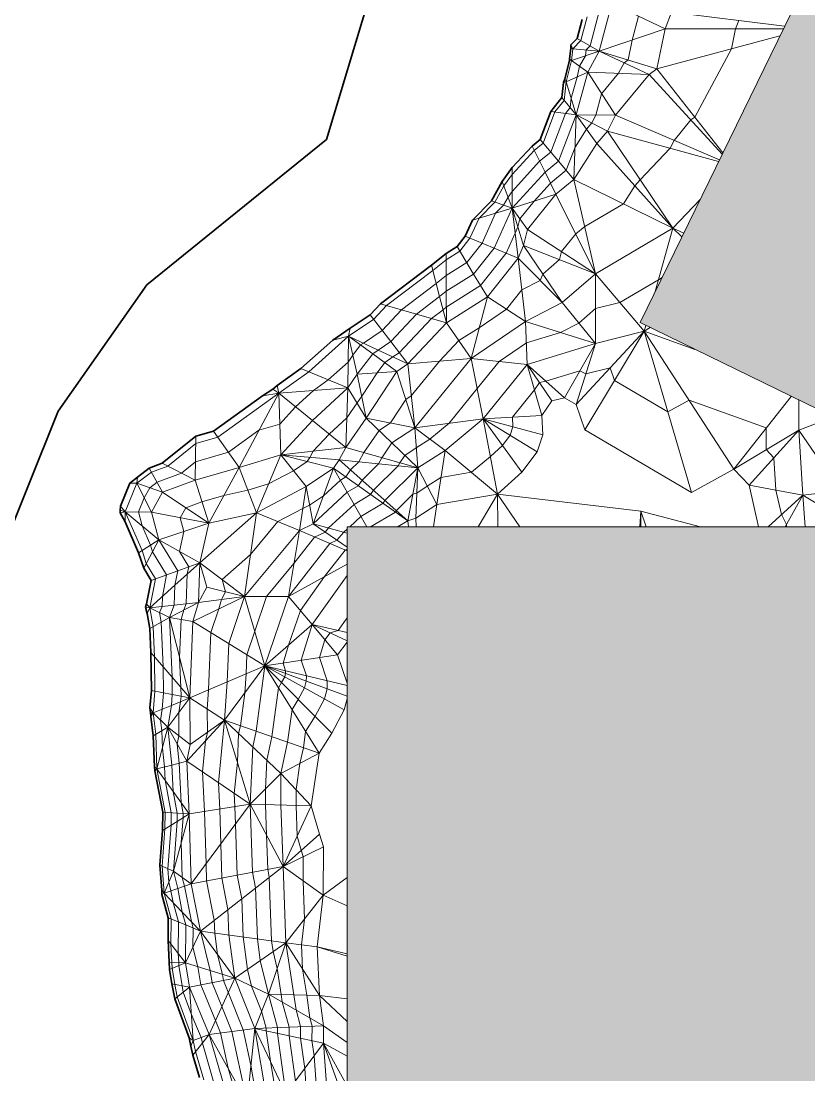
# Model space of a CAD drawing. Header units: millimetres. Extents: x -340184 to 563611, y -309449 to 515683.
# Drawn here: x 12269 to 132262, y 198294 to 358822 of the extents above; entities that cross this region are included whole.
import ezdxf

# ---------------------------------------------------------------- set-up
doc = ezdxf.new("R2010")
doc.units = ezdxf.units.MM
for name, color, linetype, lineweight in [('A-DETL-GENF', 92, 'Continuous', 9), ('A-DETL-THIN', 151, 'Continuous', 9), ('C-TOPO', 7, 'Continuous', 9), ('C-TOPO-FOLD', 70, 'Continuous', 9), ('C-TOPO-MAJR', 7, 'Continuous', 35), ('C-TOPO-MINR', 7, 'Continuous', 9)]:
    doc.layers.add(name, color=color, linetype=linetype, lineweight=lineweight)

msp = doc.modelspace()

# ---------------------------------------------------------------- hatches: boundary and pattern name
at = {"layer": 'A-DETL-GENF'}
for points in [[(139376, 296870), (187593, 395728), (154758, 411743), (106541, 312885), (128188, 302327)], [(68409, 101789), (134151, 101789), (134151, 167784), (168724, 167784), (168724, 224031), (134151, 224031), (134151, 281789), (61923, 281789), (61923, 101789)]]:
    msp.add_hatch(color=8, dxfattribs=at).paths.add_polyline_path(points)

# ---------------------------------------------------------------- linework, layer by layer
at = {"layer": 'A-DETL-THIN'}
for p, q in [((154758, 411743), (106541, 312885)), ((106541, 312885), (139376, 296870)), ((61923, 281789), (61923, 101789)), ((134151, 281789), (61923, 281789))]:
    msp.add_line(p, q, dxfattribs=at)
at = {"layer": 'C-TOPO', "lineweight": 35}
for p, q in [((70204, 378673), (58805, 340789)), ((96980, 356180), (97745, 359074)), ((95983, 355183), (96980, 356180)), ((95992, 354651), (95983, 355183)), ((95811, 353056), (95992, 354651)), ((95067, 349961), (95776, 352889)), ((95776, 352889), (95811, 353056)), ((94877, 349456), (95067, 349961)), ((94626, 347185), (94877, 349456)), ((92930, 345053), (94626, 347185)), ((91322, 340802), (92930, 345053)), ((58805, 340789), (31446, 318651)), ((90090, 339792), (91322, 340802)), ((87089, 336498), (90090, 339792)), ((85566, 334393), (87089, 336498)), ((83897, 331450), (85566, 334393)), ((81015, 328485), (83897, 331450)), ((79906, 326051), (81015, 328485)), ((78664, 324478), (79906, 326051)), ((76991, 323428), (78664, 324478)), ((74800, 321650), (76991, 323428)), ((67019, 315762), (74800, 321650)), ((31446, 318651), (17909, 299376)), ((65452, 314093), (67019, 315762)), ((62388, 312023), (65452, 314093)), ((59744, 310232), (62388, 312023)), ((54902, 305893), (59744, 310232)), ((51265, 303289), (54902, 305893)), ((49027, 301729), (50609, 302749)), ((50609, 302749), (51265, 303289)), ((41565, 296369), (49027, 301729)), ((17909, 299376), (7247, 272826)), ((33766, 291458), (38888, 295600)), ((38888, 295600), (41565, 296369)), ((30007, 289365), (31789, 290721)), ((31789, 290721), (33766, 291458)), ((28850, 288425), (30007, 289365)), ((27412, 284951), (28850, 288425)), ((27339, 284331), (27412, 284951)), ((27372, 283928), (27339, 284331)), ((28106, 282567), (27372, 283928)), ((30176, 277834), (28106, 282567)), ((30941, 275471), (30176, 277834)), ((32080, 273593), (30941, 275471)), ((31383, 270075), (32080, 273593)), ((31241, 269542), (31383, 270075)), ((31488, 268582), (31241, 269542)), ((31892, 266276), (31488, 268582)), ((32055, 262629), (31892, 266276)), ((32118, 256874), (32055, 262629)), ((31890, 254211), (32118, 256874)), ((31967, 253494), (31890, 254211)), ((31987, 253354), (31967, 253494)), ((32020, 253111), (31987, 253354)), ((32038, 252900), (32020, 253111)), ((32411, 249962), (32038, 252900)), ((32582, 245218), (32411, 249962)), ((32661, 244597), (32582, 245218)), ((33842, 238309), (32661, 244597)), ((33810, 235547), (33842, 238309)), ((33406, 230234), (33810, 235547)), ((33694, 226423), (33406, 230234)), ((33715, 225790), (33694, 226423)), ((34669, 222246), (33715, 225790)), ((34649, 218776), (34669, 222246)), ((34828, 215457), (34649, 218776)), ((34884, 214372), (34828, 215457)), ((35238, 212162), (34884, 214372)), ((35681, 209871), (35238, 212162)), ((37864, 203921), (35681, 209871)), ((38143, 202693), (37864, 203921)), ((38444, 201320), (38143, 202693)), ((39435, 197891), (38444, 201320))]:
    msp.add_line(p, q, dxfattribs=at)
at = {"layer": 'C-TOPO'}
for p, q in [((110390, 357619), (102245, 361493)), ((128560, 358029), (111355, 360154)), ((100334, 354256), (110390, 357619)), ((109118, 351567), (127850, 356574)), ((110390, 357619), (128364, 357628)), ((107936, 350707), (100334, 354256)), ((109118, 351567), (100334, 354256)), ((119157, 338751), (109118, 351567)), ((102786, 344464), (98576, 351019)), ((98576, 351019), (107936, 350707)), ((119068, 338569), (107936, 350707)), ((96813, 344565), (96475, 334709)), ((99945, 340157), (96813, 344565)), ((101587, 342051), (96813, 344565)), ((96813, 344565), (102786, 344464)), ((118643, 337697), (102786, 344464)), ((111527, 327263), (101587, 342051)), ((101587, 342051), (118510, 337425)), ((111527, 327263), (99945, 340157)), ((96475, 334709), (94133, 337479)), ((92079, 335796), (93737, 332466)), ((111527, 327263), (96475, 334709)), ((96475, 334709), (99740, 320331)), ((93737, 332466), (87077, 330305)), ((99740, 320331), (93737, 332466)), ((87973, 322697), (87077, 330305)), ((88791, 324658), (87077, 330305)), ((87077, 330305), (89415, 327082)), ((99740, 320331), (89415, 327082)), ((108863, 317645), (111527, 327263)), ((112921, 325965), (111527, 327263)), ((113186, 326509), (111527, 327263)), ((94705, 315930), (88791, 324658)), ((88791, 324658), (99740, 320331)), ((84306, 324222), (87973, 322697)), ((89102, 313073), (87973, 322697)), ((87973, 322697), (94705, 315930)), ((81200, 320289), (83314, 316798)), ((99753, 309701), (99740, 320331)), ((99740, 320331), (107187, 311594)), ((77040, 312861), (76022, 316856)), ((77040, 312861), (77018, 317664)), ((83314, 316798), (80807, 307436)), ((89102, 313073), (83314, 316798)), ((99753, 309701), (94705, 315930)), ((77040, 312861), (72485, 314180)), ((89102, 313073), (89363, 306531)), ((99753, 309701), (89102, 313073)), ((80807, 307436), (77040, 312861)), ((107187, 311594), (96835, 300435)), ((98128, 296535), (107187, 311594)), ((107187, 311594), (107425, 312454)), ((114383, 287014), (107187, 311594)), ((107187, 311594), (120833, 290587)), ((114888, 308814), (107187, 311594)), ((71165, 306599), (68568, 310005)), ((66653, 308712), (71165, 306599)), ((99753, 309701), (95016, 301423)), ((96835, 300435), (99753, 309701)), ((65818, 308140), (69494, 305455)), ((80807, 307436), (71165, 306599)), ((82665, 298236), (80807, 307436)), ((89363, 306531), (80807, 307436)), ((69494, 305455), (63470, 305062)), ((63470, 305062), (64842, 298355)), ((69494, 305455), (72238, 296875)), ((72238, 296875), (71165, 306599)), ((89363, 306531), (91589, 298746)), ((93091, 300954), (89363, 306531)), ((95016, 301423), (89363, 306531)), ((62024, 302940), (61719, 293847)), ((64842, 298355), (62024, 302940)), ((120833, 290587), (129557, 301659)), ((91589, 298746), (82665, 298236)), ((56630, 297996), (61719, 293847)), ((72679, 290779), (64842, 298355)), ((64842, 298355), (72238, 296875)), ((82665, 298236), (72238, 296875)), ((82665, 298236), (84850, 286783)), ((88545, 290108), (82665, 298236)), ((90874, 293218), (82665, 298236)), ((82665, 298236), (91717, 295808)), ((135993, 298520), (130710, 296509)), ((72238, 296875), (72679, 290779)), ((76856, 293387), (72238, 296875)), ((130710, 296509), (120833, 290587)), ((123152, 288107), (130710, 296509)), ((137035, 287255), (130710, 296509)), ((61719, 293847), (51816, 292726)), ((72679, 290779), (61719, 293847)), ((48128, 283931), (51816, 292726)), ((55669, 287944), (51816, 292726)), ((60724, 291998), (51816, 292726)), ((51816, 292726), (59861, 290713)), ((75590, 285184), (76856, 293387)), ((84850, 286783), (76856, 293387)), ((45467, 290830), (40843, 282320)), ((48128, 283931), (45467, 290830)), ((59861, 290713), (56762, 282245)), ((71165, 282705), (59861, 290713)), ((59861, 290713), (64921, 281789)), ((71165, 282705), (60724, 291998)), ((60724, 291998), (72679, 290779)), ((71165, 282705), (72679, 290779)), ((72679, 290779), (72401, 283080)), ((75590, 285184), (72679, 290779)), ((38774, 288908), (40843, 282320)), ((55669, 287944), (54651, 281220)), ((56762, 282245), (55669, 287944)), ((131320, 286627), (123152, 288107)), ((40843, 282320), (33833, 287066)), ((84850, 286783), (81891, 281789)), ((84892, 281789), (84850, 286783)), ((88218, 281789), (84850, 286783)), ((106680, 284156), (84850, 286783)), ((126073, 281789), (131320, 286627)), ((128642, 281789), (131320, 286627)), ((131320, 286627), (137035, 287255)), ((137298, 283016), (131320, 286627)), ((75075, 281789), (75590, 285184)), ((106680, 284156), (106500, 281789)), ((106671, 281789), (106680, 284156)), ((107498, 281789), (106680, 284156)), ((106680, 284156), (115743, 281789)), ((32154, 284031), (40843, 282320)), ((48128, 283931), (39483, 276320)), ((46303, 271192), (48128, 283931)), ((48128, 283931), (54651, 281220)), ((71253, 281789), (71165, 282705)), ((72401, 283080), (72426, 281789)), ((33271, 279777), (40843, 282320)), ((54651, 281220), (52995, 271152)), ((61923, 278121), (54651, 281220)), ((56762, 282245), (61923, 278669)), ((61923, 280838), (56762, 282245)), ((39483, 276320), (33271, 279777)), ((35683, 272882), (39483, 276320)), ((36118, 275080), (39483, 276320)), ((39483, 276320), (39287, 270279)), ((46303, 271192), (39483, 276320)), ((61923, 276107), (52995, 271152)), ((46303, 271192), (40538, 272581)), ((39287, 270279), (34864, 267982)), ((35585, 269861), (39287, 270279)), ((38453, 267382), (46303, 271192)), ((39287, 270279), (46303, 271192)), ((52995, 271152), (46303, 271192)), ((46303, 271192), (49395, 260604)), ((52995, 271152), (56626, 266887)), ((37952, 255727), (34864, 267982)), ((34864, 267982), (38453, 267382)), ((49395, 260604), (38453, 267382)), ((56626, 266887), (49395, 260604)), ((60479, 262289), (56626, 266887)), ((61923, 265702), (56626, 266887)), ((56626, 266887), (61923, 264407)), ((60479, 262289), (49395, 260604)), ((49395, 260604), (37952, 255727)), ((49395, 260604), (43268, 252318)), ((57670, 247303), (49395, 260604)), ((59587, 250376), (49395, 260604)), ((49395, 260604), (61923, 255995)), ((61923, 257591), (49395, 260604)), ((49395, 260604), (61489, 253923)), ((37952, 255727), (35272, 258865)), ((34609, 251252), (37952, 255727)), ((37952, 255727), (35158, 254584)), ((35300, 256249), (37952, 255727)), ((43268, 252318), (37952, 255727)), ((37490, 246085), (43268, 252318)), ((43268, 252318), (38013, 248639)), ((47155, 239526), (43268, 252318)), ((51816, 244211), (43268, 252318)), ((43268, 252318), (57670, 247303)), ((37490, 246085), (34609, 251252)), ((34609, 251252), (38013, 248639)), ((51816, 244211), (57670, 247303)), ((35229, 245495), (37490, 246085)), ((47155, 239526), (37490, 246085)), ((51816, 244211), (47155, 239526)), ((56472, 239292), (51816, 244211)), ((35429, 241487), (37891, 238068)), ((47155, 239526), (37891, 238068)), ((38194, 227410), (47155, 239526)), ((52161, 230055), (47155, 239526)), ((47155, 239526), (56472, 239292)), ((56472, 239292), (52161, 230055)), ((35458, 229327), (37891, 238068)), ((36036, 236922), (37891, 238068)), ((37891, 238068), (36050, 238177)), ((57732, 234962), (52161, 230055)), ((52161, 230055), (58314, 233030)), ((52161, 230055), (38194, 227410)), ((39588, 220208), (52161, 230055)), ((58288, 225652), (52161, 230055)), ((35458, 229327), (38194, 227410)), ((61923, 228384), (58288, 225652)), ((36125, 226705), (38194, 227410)), ((52597, 218426), (58288, 225652)), ((61923, 224028), (58288, 225652)), ((39588, 220208), (36822, 223104)), ((39588, 220208), (37319, 215352)), ((39588, 220208), (37352, 221134)), ((44806, 213013), (39588, 220208)), ((52597, 218426), (39588, 220208)), ((44806, 213013), (52597, 218426)), ((52597, 218426), (49954, 210617)), ((57715, 210376), (52597, 218426)), ((52597, 218426), (57360, 217801)), ((61923, 216383), (57360, 217801)), ((61923, 216723), (57360, 217801)), ((37319, 215352), (44806, 213013)), ((37909, 211668), (44806, 213013)), ((44806, 213013), (40904, 204465)), ((49954, 210617), (44806, 213013)), ((49954, 210617), (47854, 205368)), ((49954, 210617), (58338, 205786)), ((57715, 210376), (49954, 210617)), ((61923, 206426), (57715, 210376)), ((57715, 210376), (61923, 209885)), ((47854, 205368), (58338, 205786)), ((58338, 205786), (61923, 203247)), ((47854, 205368), (40904, 204465)), ((40904, 204465), (46672, 194224)), ((46672, 194224), (47854, 205368)), ((52615, 195430), (47854, 205368)), ((58322, 203151), (47854, 205368)), ((52615, 195430), (58322, 203151)), ((61923, 193045), (58322, 203151)), ((58322, 203151), (61923, 201148)), ((61923, 196613), (58322, 203151))]:
    msp.add_line(p, q, dxfattribs=at)
at = {"layer": 'C-TOPO-FOLD'}
for p, q in [((96292, 354613), (95983, 355183)), ((100334, 354256), (96980, 356180)), ((95992, 354651), (96292, 354613)), ((100334, 354256), (96091, 352841)), ((96292, 354613), (100334, 354256)), ((96091, 352841), (95776, 352889)), ((96091, 352841), (95811, 353056)), ((98576, 351019), (96091, 352841)), ((95304, 349587), (95067, 349961)), ((95304, 349587), (98576, 351019)), ((94877, 349456), (95304, 349587)), ((96813, 344565), (95304, 349587)), ((94626, 347185), (96813, 344565)), ((96813, 344565), (92930, 345053)), ((94133, 337479), (91322, 340802)), ((90090, 339792), (92079, 335796)), ((87077, 330305), (87089, 336498)), ((87077, 330305), (85566, 334393)), ((83897, 331450), (87077, 330305)), ((87077, 330305), (81015, 328485)), ((79906, 326051), (84306, 324222)), ((78664, 324478), (81200, 320289)), ((77018, 317664), (76991, 323428)), ((76022, 316856), (74800, 321650)), ((72485, 314180), (67019, 315762)), ((68568, 310005), (65452, 314093)), ((62141, 310824), (62388, 312023)), ((62141, 310824), (59744, 310232)), ((62024, 302940), (62141, 310824)), ((63470, 305062), (62141, 310824)), ((62141, 310824), (66653, 308712)), ((62141, 310824), (65818, 308140)), ((62024, 302940), (54902, 305893)), ((51542, 302146), (45467, 290830)), ((51542, 302146), (49027, 301729)), ((51542, 302146), (50609, 302749)), ((51542, 302146), (51265, 303289)), ((51542, 302146), (62024, 302940)), ((51816, 292726), (51542, 302146)), ((51542, 302146), (56630, 297996)), ((38888, 295600), (38774, 288908)), ((45467, 290830), (41565, 296369)), ((33833, 287066), (31789, 290721)), ((38774, 288908), (33766, 291458)), ((30007, 289365), (29902, 288417)), ((29902, 288417), (28850, 288425)), ((32154, 284031), (29902, 288417)), ((33833, 287066), (29902, 288417)), ((28104, 284074), (27339, 284331)), ((27412, 284951), (28104, 284074)), ((27372, 283928), (28104, 284074)), ((33271, 279777), (28104, 284074)), ((28104, 284074), (28106, 282567)), ((28104, 284074), (32154, 284031)), ((33271, 279777), (30176, 277834)), ((30941, 275471), (33271, 279777)), ((32080, 273593), (36118, 275080)), ((31882, 269443), (35683, 272882)), ((31882, 269443), (31383, 270075)), ((31882, 269443), (35585, 269861)), ((31241, 269542), (31882, 269443)), ((31488, 268582), (31882, 269443)), ((34864, 267982), (31882, 269443)), ((34864, 267982), (31892, 266276)), ((35272, 258865), (32055, 262629)), ((32118, 256874), (35300, 256249)), ((32363, 253441), (31890, 254211)), ((35158, 254584), (32363, 253441)), ((32363, 253441), (31967, 253494)), ((32363, 253441), (31987, 253354)), ((32020, 253111), (32363, 253441)), ((32038, 252900), (32363, 253441)), ((34609, 251252), (32363, 253441)), ((32411, 249962), (34609, 251252)), ((32967, 244906), (34609, 251252)), ((32967, 244906), (32582, 245218)), ((32661, 244597), (32967, 244906)), ((32967, 244906), (35229, 245495)), ((32967, 244906), (35429, 241487)), ((36050, 238177), (33842, 238309)), ((33810, 235547), (36036, 236922)), ((33406, 230234), (35458, 229327)), ((34056, 225999), (35458, 229327)), ((33694, 226423), (34056, 225999)), ((34056, 225999), (36125, 226705)), ((34056, 225999), (33715, 225790)), ((36822, 223104), (34056, 225999)), ((37352, 221134), (34669, 222246)), ((37319, 215352), (34649, 218776)), ((34828, 215457), (37319, 215352)), ((37319, 215352), (34884, 214372)), ((37909, 211668), (35238, 212162)), ((35681, 209871), (37909, 211668)), ((38478, 203560), (37909, 211668)), ((38478, 203560), (37864, 203921)), ((38444, 201320), (40904, 204465)), ((38478, 203560), (40904, 204465)), ((38143, 202693), (38478, 203560))]:
    msp.add_line(p, q, dxfattribs=at)
at = {"layer": 'C-TOPO-MAJR', "lineweight": 9}
for p, q in [((102245, 361493), (100334, 354256)), ((111355, 360154), (110390, 357619)), ((98495, 359477), (97539, 355859)), ((110390, 357619), (109118, 351567)), ((97539, 355859), (96292, 354613)), ((96292, 354613), (96091, 352841)), ((100334, 354256), (98576, 351019)), ((96091, 352841), (95304, 349587)), ((109118, 351567), (107936, 350707)), ((98576, 351019), (96813, 344565)), ((107936, 350707), (102786, 344464)), ((95304, 349587), (94991, 346748)), ((94991, 346748), (93577, 344972)), ((93577, 344972), (91791, 340248)), ((96813, 344565), (94133, 337479)), ((102786, 344464), (101587, 342051)), ((101587, 342051), (99945, 340157)), ((90422, 339126), (87087, 335466)), ((91791, 340248), (90422, 339126)), ((99945, 340157), (96475, 334709)), ((94133, 337479), (92079, 335796)), ((92079, 335796), (87077, 330305)), ((87087, 335466), (85818, 333712)), ((96475, 334709), (93737, 332466)), ((85818, 333712), (84427, 331259)), ((93737, 332466), (89415, 327082)), ((84427, 331259), (82025, 328788)), ((115679, 331619), (111527, 327263)), ((87077, 330305), (84306, 324222)), ((82025, 328788), (80640, 325746)), ((89415, 327082), (88791, 324658)), ((111527, 327263), (99740, 320331)), ((80640, 325746), (79087, 323780)), ((88791, 324658), (87973, 322697)), ((79087, 323780), (76995, 322467)), ((84306, 324222), (81200, 320289)), ((87973, 322697), (83314, 316798)), ((76995, 322467), (75003, 320851)), ((75003, 320851), (67930, 315499)), ((81200, 320289), (77018, 317664)), ((99740, 320331), (94705, 315930)), ((76022, 316856), (72485, 314180)), ((77018, 317664), (76022, 316856)), ((83314, 316798), (77040, 312861)), ((67930, 315499), (65971, 313411)), ((94705, 315930), (89102, 313073)), ((65971, 313411), (62141, 310824)), ((72485, 314180), (68568, 310005)), ((89102, 313073), (80807, 307436)), ((77040, 312861), (71165, 306599)), ((107187, 311594), (99753, 309701)), ((108088, 312130), (107187, 311594)), ((62141, 310824), (56089, 305401)), ((68568, 310005), (66653, 308712)), ((66653, 308712), (65818, 308140)), ((99753, 309701), (89363, 306531)), ((65818, 308140), (63470, 305062)), ((80807, 307436), (72238, 296875)), ((56089, 305401), (51542, 302146)), ((63470, 305062), (62024, 302940)), ((69494, 305455), (64842, 298355)), ((71165, 306599), (69494, 305455)), ((89363, 306531), (82665, 298236)), ((51542, 302146), (42215, 295446)), ((62024, 302940), (56630, 297996)), ((93091, 300954), (91589, 298746)), ((95016, 301423), (93091, 300954)), ((96835, 300435), (95016, 301423)), ((98128, 296535), (96835, 300435)), ((130710, 296509), (130701, 301101)), ((91589, 298746), (91717, 295808)), ((56630, 297996), (51816, 292726)), ((64842, 298355), (61719, 293847)), ((82665, 298236), (76856, 293387)), ((42215, 295446), (38869, 294485)), ((72238, 296875), (68761, 294567)), ((91717, 295808), (90874, 293218)), ((114383, 287014), (98128, 296535)), ((131320, 286627), (130710, 296509)), ((38869, 294485), (34600, 291033)), ((61719, 293847), (60724, 291998)), ((68761, 294567), (67199, 292313)), ((51816, 292726), (45467, 290830)), ((67199, 292313), (66701, 291389)), ((76856, 293387), (72679, 290779)), ((90874, 293218), (88545, 290108)), ((34600, 291033), (32130, 290112)), ((45467, 290830), (38774, 288908)), ((59861, 290713), (55669, 287944)), ((60724, 291998), (59861, 290713)), ((66701, 291389), (64204, 288901)), ((72679, 290779), (67685, 285803)), ((120833, 290587), (114383, 287014)), ((123152, 288107), (120833, 290587)), ((32130, 290112), (29902, 288417)), ((88545, 290108), (84850, 286783)), ((29902, 288417), (28104, 284074)), ((38774, 288908), (33833, 287066)), ((55669, 287944), (48128, 283931)), ((63629, 288044), (61943, 287041)), ((64204, 288901), (63629, 288044)), ((124608, 281789), (123152, 288107)), ((33833, 287066), (32154, 284031)), ((61943, 287041), (56762, 282245)), ((67685, 285803), (67397, 285375)), ((84850, 286783), (75590, 285184)), ((131698, 281789), (131320, 286627)), ((67397, 285375), (64025, 283370)), ((75590, 285184), (72401, 283080)), ((28104, 284074), (30692, 278158)), ((32154, 284031), (33271, 279777)), ((48128, 283931), (40843, 282320)), ((64025, 283370), (62318, 281789)), ((71165, 282705), (69625, 281789)), ((72401, 283080), (71165, 282705)), ((40843, 282320), (39483, 276320)), ((54651, 281220), (46303, 271192)), ((56762, 282245), (54651, 281220)), ((61435, 280971), (60369, 279746)), ((61923, 281424), (61435, 280971)), ((33271, 279777), (36118, 275080)), ((60369, 279746), (59313, 279233)), ((30692, 278158), (31329, 276189)), ((59313, 279233), (52995, 271152)), ((31329, 276189), (32753, 273841)), ((40538, 272581), (39483, 276320)), ((36118, 275080), (35683, 272882)), ((32753, 273841), (31882, 269443)), ((61923, 274353), (56626, 266887)), ((35683, 272882), (35585, 269861)), ((39287, 270279), (40538, 272581)), ((35585, 269861), (34864, 267982)), ((39287, 270279), (38453, 267382)), ((46303, 271192), (43924, 263993)), ((52995, 271152), (49395, 260604)), ((31882, 269443), (32387, 266561)), ((32387, 266561), (32591, 262002)), ((34864, 267982), (35272, 258865)), ((38453, 267382), (37952, 255727)), ((56626, 266887), (54937, 261447)), ((43924, 263993), (43674, 258166)), ((61923, 264217), (60479, 262289)), ((32591, 262002), (32649, 256770)), ((60479, 262289), (61923, 257991)), ((49395, 260604), (48069, 250646)), ((54937, 261447), (55732, 259080)), ((35272, 258865), (35300, 256249)), ((55732, 259080), (55712, 258280)), ((43674, 258166), (43268, 252318)), ((55442, 257264), (54491, 255490)), ((55712, 258280), (55442, 257264)), ((32649, 256770), (32363, 253441)), ((35300, 256249), (35158, 254584)), ((37952, 255727), (38013, 248639)), ((54491, 255490), (53533, 253954)), ((61923, 255562), (61489, 253923)), ((35158, 254584), (34609, 251252)), ((53533, 253954), (52870, 248975)), ((61489, 253923), (59587, 250376)), ((32363, 253441), (32777, 250177)), ((43268, 252318), (42323, 242805)), ((34609, 251252), (35229, 245495)), ((48069, 250646), (47542, 248264)), ((32777, 250177), (32967, 244906)), ((52870, 248975), (51816, 244211)), ((59587, 250376), (57670, 247303)), ((38013, 248639), (37490, 246085)), ((47542, 248264), (47155, 239526)), ((57670, 247303), (56472, 239292)), ((37490, 246085), (37891, 238068)), ((32967, 244906), (34210, 238287)), ((35229, 245495), (35429, 241487)), ((51816, 244211), (51813, 239409)), ((42323, 242805), (42523, 238797)), ((35429, 241487), (36050, 238177)), ((47155, 239526), (47505, 229173)), ((51813, 239409), (52161, 230055)), ((56472, 239292), (57732, 234962)), ((34210, 238287), (34181, 235776)), ((36050, 238177), (36036, 236922)), ((37891, 238068), (38194, 227410)), ((42523, 238797), (42675, 233468)), ((36036, 236922), (35458, 229327)), ((34181, 235776), (33748, 230083)), ((57732, 234962), (58314, 233030)), ((42675, 233468), (42849, 228292)), ((58314, 233030), (58288, 225652)), ((33748, 230083), (34056, 225999)), ((52161, 230055), (52597, 218426)), ((35458, 229327), (36125, 226705)), ((42849, 228292), (43779, 223491)), ((47505, 229173), (47970, 226773)), ((36125, 226705), (36822, 223104)), ((38194, 227410), (39588, 220208)), ((47970, 226773), (48261, 219020)), ((34056, 225999), (35116, 222060)), ((58288, 225652), (57360, 217801)), ((43779, 223491), (43924, 219614)), ((35116, 222060), (35094, 218205)), ((36822, 223104), (37352, 221134)), ((37352, 221134), (37319, 215352)), ((39588, 220208), (41062, 214182)), ((43924, 219614), (44806, 213013)), ((48261, 219020), (48701, 215719)), ((52597, 218426), (53835, 210497)), ((35094, 218205), (35243, 215439)), ((57360, 217801), (57715, 210376)), ((35243, 215439), (35290, 214535)), ((37319, 215352), (37909, 211668)), ((48701, 215719), (49954, 210617)), ((35290, 214535), (35684, 212079)), ((41062, 214182), (41358, 212340)), ((35684, 212079), (36053, 210171)), ((41358, 212340), (42855, 208739)), ((44806, 213013), (47854, 205368)), ((37909, 211668), (40904, 204465)), ((49954, 210617), (51348, 205507)), ((53835, 210497), (54146, 208201)), ((57715, 210376), (58338, 205786)), ((36053, 210171), (38478, 203560)), ((42855, 208739), (44379, 204916)), ((54146, 208201), (54843, 205647)), ((51348, 205507), (51343, 204629)), ((54843, 205647), (54833, 203890)), ((58338, 205786), (58322, 203151)), ((40904, 204465), (43383, 195891)), ((44379, 204916), (46672, 194224)), ((47854, 205368), (49643, 194827)), ((51343, 204629), (52615, 195430)), ((54833, 203890), (55468, 199291)), ((38478, 203560), (38854, 201844)), ((58322, 203151), (59075, 193126)), ((38854, 201844), (40093, 197557)), ((55468, 199291), (55845, 194278))]:
    msp.add_line(p, q, dxfattribs=at)
at = {"layer": 'C-TOPO-MINR'}
for p, q in [((100370, 360485), (98936, 355058)), ((106318, 359556), (105362, 355938)), ((121577, 358892), (121094, 357624)), ((121094, 357624), (120458, 354598)), ((98936, 355058), (98313, 354435)), ((105362, 355938), (104726, 352912)), ((98212, 353549), (97334, 351930)), ((98313, 354435), (98212, 353549)), ((120458, 354598), (114886, 344203)), ((97334, 351930), (96940, 350303)), ((104135, 352482), (103256, 350863)), ((104726, 352912), (104135, 352482)), ((96940, 350303), (96058, 347076)), ((103256, 350863), (100681, 347741)), ((96058, 347076), (95902, 345656)), ((100681, 347741), (99800, 344514)), ((95902, 345656), (95195, 344768)), ((95195, 344768), (92962, 338863)), ((99800, 344514), (99200, 343308)), ((114295, 343773), (111720, 340652)), ((114886, 344203), (114295, 343773)), ((98379, 342361), (96644, 339637)), ((99200, 343308), (98379, 342361)), ((111720, 340652), (111120, 339445)), ((92962, 338863), (91250, 337461)), ((96644, 339637), (95304, 336094)), ((111120, 339445), (106557, 334657)), ((91250, 337461), (87082, 332886)), ((95304, 336094), (92908, 334131)), ((92908, 334131), (90407, 331386)), ((106557, 334657), (105736, 333710)), ((87082, 332886), (86448, 332009)), ((105736, 333710), (104001, 330986)), ((85752, 330782), (84551, 329547)), ((86448, 332009), (85752, 330782)), ((90407, 331386), (88246, 328694)), ((104001, 330986), (98108, 327520)), ((84551, 329547), (82473, 324984)), ((87934, 327482), (87525, 326501)), ((88246, 328694), (87934, 327482)), ((98108, 327520), (96739, 326398)), ((87525, 326501), (86140, 323459)), ((96739, 326398), (94578, 323707)), ((82473, 324984), (80143, 322034)), ((86140, 323459), (82257, 318544)), ((94578, 323707), (94266, 322494)), ((80143, 322034), (77007, 320066)), ((94266, 322494), (91748, 320294)), ((77007, 320066), (75513, 318853)), ((91748, 320294), (91339, 319313)), ((109886, 319743), (109357, 319429)), ((75513, 318853), (70207, 314839)), ((82257, 318544), (77029, 315262)), ((88538, 317885), (86208, 314936)), ((91339, 319313), (88538, 317885)), ((109357, 319429), (103464, 315962)), ((70207, 314839), (67270, 311708)), ((76531, 314858), (74763, 313520)), ((77029, 315262), (76531, 314858)), ((86208, 314936), (82060, 312117)), ((99747, 315016), (97229, 312815)), ((103464, 315962), (99747, 315016)), ((74763, 313520), (69867, 308302)), ((67270, 311708), (64397, 309768)), ((82060, 312117), (78924, 310148)), ((97229, 312815), (94428, 311387)), ((78924, 310148), (75986, 307017)), ((94428, 311387), (89233, 309802)), ((63980, 309482), (62805, 307943)), ((64397, 309768), (63980, 309482)), ((69867, 308302), (68909, 307655)), ((89233, 309802), (85085, 306983)), ((62083, 306882), (59057, 304170)), ((62805, 307943), (62083, 306882)), ((67656, 306798), (66482, 305259)), ((68909, 307655), (67656, 306798)), ((75986, 307017), (71701, 301737)), ((85085, 306983), (81736, 302836)), ((66482, 305259), (64156, 301709)), ((97385, 305562), (92189, 303977)), ((98294, 305068), (97385, 305562)), ((102011, 306015), (98294, 305068)), ((102657, 304064), (102011, 306015)), ((59057, 304170), (56783, 302543)), ((91227, 303743), (90476, 302639)), ((92189, 303977), (91227, 303743)), ((110785, 299304), (102657, 304064)), ((56783, 302543), (54086, 300071)), ((81736, 302836), (77451, 297556)), ((90476, 302639), (87127, 298491)), ((63433, 300648), (61872, 298394)), ((64156, 301709), (63433, 300648)), ((70866, 301165), (68540, 297615)), ((71701, 301737), (70866, 301165)), ((114010, 301090), (110785, 299304)), ((125765, 296846), (114010, 301090)), ((54086, 300071), (51679, 297436)), ((51679, 297436), (48504, 296488)), ((61872, 298394), (59175, 295922)), ((68540, 297615), (66802, 296461)), ((77451, 297556), (74547, 295131)), ((87191, 297022), (86770, 295727)), ((87127, 298491), (87191, 297022)), ((48504, 296488), (43841, 293138)), ((59175, 295922), (56767, 293286)), ((66802, 296461), (64459, 293080)), ((86770, 295727), (85605, 294172)), ((125771, 293548), (125765, 296846)), ((72458, 293827), (70720, 292673)), ((74547, 295131), (72458, 293827)), ((85605, 294172), (83758, 292510)), ((43841, 293138), (38821, 291696)), ((56270, 292362), (55838, 291720)), ((56767, 293286), (56270, 292362)), ((64459, 293080), (63713, 291694)), ((70720, 292673), (69939, 291546)), ((83758, 292510), (80853, 290085)), ((126931, 292308), (125771, 293548)), ((127236, 287367), (126931, 292308)), ((38821, 291696), (36687, 289970)), ((55838, 291720), (53743, 290335)), ((63713, 291694), (62464, 290450)), ((69690, 291084), (65945, 287352)), ((69939, 291546), (69690, 291084)), ((36687, 289970), (32981, 288589)), ((53743, 290335), (49972, 288328)), ((61745, 289379), (60902, 288877)), ((62464, 290450), (61745, 289379)), ((76223, 289285), (74135, 287981)), ((80853, 290085), (76223, 289285)), ((31867, 287742), (31028, 286224)), ((32981, 288589), (31867, 287742)), ((46798, 287380), (43155, 286575)), ((49972, 288328), (46798, 287380)), ((60902, 288877), (58311, 286479)), ((65945, 287352), (65513, 286709)), ((74135, 287981), (72540, 286929)), ((128092, 283651), (127236, 287367)), ((31028, 286224), (30129, 284052)), ((43155, 286575), (39809, 285614)), ((58311, 286479), (56216, 285094)), ((65513, 286709), (62984, 285206)), ((71922, 286742), (69425, 284254)), ((72540, 286929), (71922, 286742)), ((37338, 284693), (36499, 283175)), ((39809, 285614), (37338, 284693)), ((55160, 284582), (51390, 282576)), ((56216, 285094), (55160, 284582)), ((62984, 285206), (59098, 281608)), ((69425, 284254), (69281, 284040)), ((30129, 284052), (30688, 281925)), ((36499, 283175), (37057, 281048)), ((51390, 282576), (47216, 277562)), ((69281, 284040), (65496, 281789)), ((128825, 282119), (128092, 283651)), ((30688, 281925), (31982, 278967)), ((37057, 281048), (36377, 278048)), ((58565, 280995), (56982, 280227)), ((59098, 281608), (58565, 280995)), ((128851, 281789), (128825, 282119)), ((56982, 280227), (53823, 276186)), ((31982, 278967), (32300, 277983)), ((32300, 277983), (34436, 274461)), ((36377, 278048), (37801, 275700)), ((61645, 278240), (58485, 274199)), ((61923, 278375), (61645, 278240)), ((47216, 277562), (42893, 273756)), ((53823, 276186), (49649, 271172)), ((37583, 274601), (37436, 270070)), ((37801, 275700), (37583, 274601)), ((34436, 274461), (33783, 271162)), ((42893, 273756), (43421, 271887)), ((58485, 274199), (54810, 269020)), ((43421, 271887), (42795, 270736)), ((33783, 271162), (33733, 269652)), ((37436, 270070), (37075, 269130)), ((42795, 270736), (42378, 269287)), ((49649, 271172), (47849, 265898)), ((33733, 269652), (33373, 268712)), ((33373, 268712), (33625, 267271)), ((37075, 269130), (36658, 267682)), ((42378, 269287), (41189, 265687)), ((54810, 269020), (53011, 263745)), ((33625, 267271), (33931, 260433)), ((36658, 267682), (36408, 261854)), ((61923, 267903), (60576, 266003)), ((41189, 265687), (40813, 256946)), ((47849, 265898), (46660, 262298)), ((59327, 265622), (58552, 264588)), ((60576, 266003), (59327, 265622)), ((53011, 263745), (52166, 261025)), ((58552, 264588), (57708, 261868)), ((36408, 261854), (36612, 257296)), ((46660, 262298), (46535, 259385)), ((57708, 261868), (58901, 258318)), ((33931, 260433), (33975, 256509)), ((52166, 261025), (52564, 259842)), ((46535, 259385), (46332, 256461)), ((52419, 258934), (51943, 258047)), ((52554, 259442), (52419, 258934)), ((52564, 259842), (52554, 259442)), ((36612, 257296), (36626, 255988)), ((40813, 256946), (40610, 254022)), ((51464, 257279), (50469, 249811)), ((51943, 258047), (51464, 257279)), ((58870, 257118), (58466, 255593)), ((58901, 258318), (58870, 257118)), ((33975, 256509), (33760, 254013)), ((36626, 255988), (36555, 255156)), ((46332, 256461), (45669, 251482)), ((58466, 255593), (57039, 252933)), ((33760, 254013), (33486, 252347)), ((36555, 255156), (36281, 253490)), ((40610, 254022), (40640, 250478)), ((33486, 252347), (33693, 250715)), ((36281, 253490), (36311, 249946)), ((57039, 252933), (55602, 250629)), ((33693, 250715), (33788, 248079)), ((40640, 250478), (40379, 249201)), ((45669, 251482), (45405, 250291)), ((55602, 250629), (55270, 248139)), ((36311, 249946), (36050, 248668)), ((40379, 249201), (39907, 244445)), ((45405, 250291), (45212, 245922)), ((50469, 249811), (49679, 246238)), ((33788, 248079), (34098, 245200)), ((36050, 248668), (36360, 245790)), ((55270, 248139), (54743, 245757)), ((36360, 245790), (36660, 239777)), ((45212, 245922), (44739, 241166)), ((49679, 246238), (49486, 241869)), ((54743, 245757), (54144, 241751)), ((34098, 245200), (34198, 243196)), ((39907, 244445), (40207, 238432)), ((34198, 243196), (35130, 238232)), ((44739, 241166), (44839, 239161)), ((49486, 241869), (49484, 239467)), ((54144, 241751), (54142, 239350)), ((36660, 239777), (36971, 238123)), ((49484, 239467), (49658, 234790)), ((54142, 239350), (54316, 234673)), ((35130, 238232), (35108, 236349)), ((36971, 238123), (36963, 237495)), ((40207, 238432), (40434, 230439)), ((44839, 239161), (44915, 236497)), ((35108, 236349), (34603, 229705)), ((36963, 237495), (36675, 233698)), ((44915, 236497), (45177, 228733)), ((49658, 234790), (49833, 229614)), ((54316, 234673), (54946, 232509)), ((36675, 233698), (36826, 228369)), ((54946, 232509), (55237, 231542)), ((55237, 231542), (55224, 227854)), ((34603, 229705), (34757, 227663)), ((40434, 230439), (40522, 227851)), ((49833, 229614), (50065, 228414)), ((36826, 228369), (37159, 227057)), ((45177, 228733), (45874, 225132)), ((50065, 228414), (50429, 218723)), ((34757, 227663), (35091, 226352)), ((35091, 226352), (35439, 224551)), ((37159, 227057), (38205, 221656)), ((40522, 227851), (41683, 221850)), ((55224, 227854), (55443, 222039)), ((45874, 225132), (46092, 219317)), ((35439, 224551), (36234, 221597)), ((36234, 221597), (36207, 216779)), ((38205, 221656), (38470, 220671)), ((41683, 221850), (41756, 219911)), ((55443, 222039), (54979, 218114)), ((38470, 220671), (38453, 217780)), ((41756, 219911), (42197, 216611)), ((46092, 219317), (46753, 214366)), ((50429, 218723), (50649, 217073)), ((36207, 216779), (36281, 215396)), ((38453, 217780), (39191, 214767)), ((50649, 217073), (51276, 214521)), ((54979, 218114), (55156, 214401)), ((36281, 215396), (36304, 214943)), ((42197, 216611), (42934, 213597)), ((36304, 214943), (36797, 211874)), ((39191, 214767), (39634, 212004)), ((42934, 213597), (43082, 212677)), ((46753, 214366), (47380, 211815)), ((51276, 214521), (51895, 210557)), ((55156, 214401), (55775, 210436)), ((39634, 212004), (41880, 206602)), ((43082, 212677), (43830, 210876)), ((36797, 211874), (36981, 210919)), ((36981, 210919), (38194, 207614)), ((43830, 210876), (46116, 205142)), ((47380, 211815), (48904, 207992)), ((51895, 210557), (52050, 209409)), ((55775, 210436), (56242, 206994)), ((52050, 209409), (53096, 205577)), ((38194, 207614), (39691, 204012)), ((48904, 207992), (49601, 205438)), ((41880, 206602), (42642, 204691)), ((53096, 205577), (53088, 204259)), ((56242, 206994), (56591, 205716)), ((56591, 205716), (56577, 203520)), ((39691, 204012), (39879, 203155)), ((42642, 204691), (43788, 199344)), ((46116, 205142), (47263, 199796)), ((49601, 205438), (49598, 204998)), ((49598, 204998), (50234, 200399)), ((53088, 204259), (54041, 197360)), ((39879, 203155), (41738, 196724)), ((56577, 203520), (56895, 201221)), ((56895, 201221), (57460, 193702)), ((43788, 199344), (45027, 195057)), ((47263, 199796), (48158, 194526)), ((50234, 200399), (51129, 195129))]:
    msp.add_line(p, q, dxfattribs=at)

doc.saveas('drawing.dxf')
